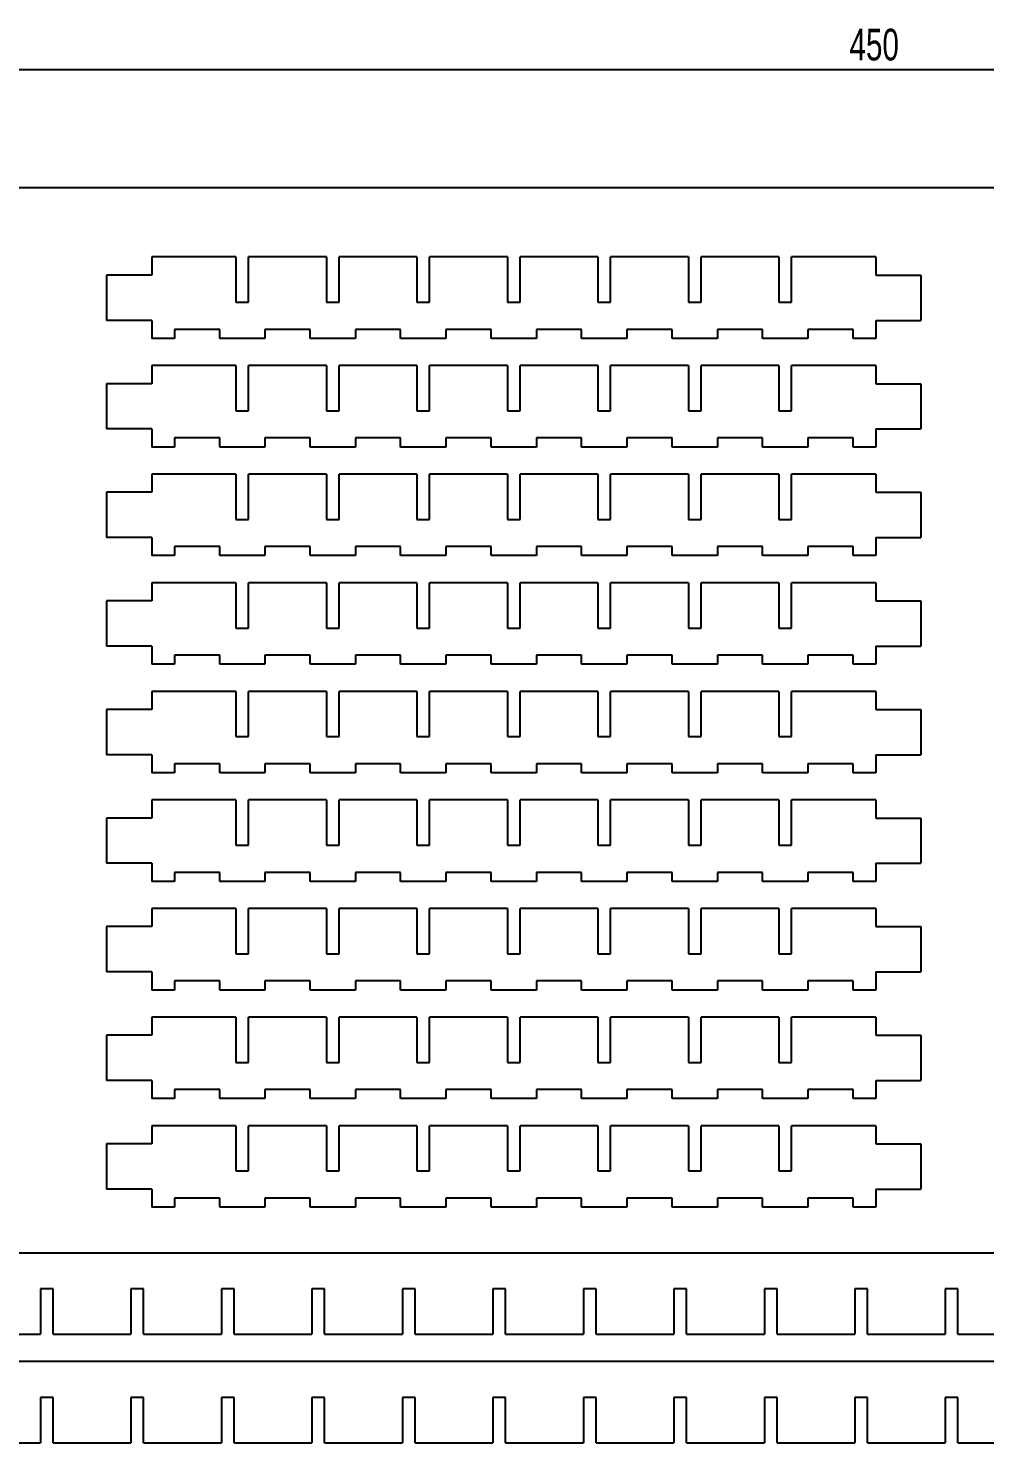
# Model space of a CAD drawing. Header units: millimetres. Extents: x 64 to 545, y 62 to 380.
# Drawn here: x 191 to 296.7, y 223.7 to 380 of the extents above; entities that cross this region are included whole.
import ezdxf

# ---------------------------------------------------------------- set-up
doc = ezdxf.new("R2010")
doc.units = ezdxf.units.MM
doc.layers.add('10', color=7, linetype='Continuous')
doc.styles.add('SLDTEXTSTYLE0', font='TXT', dxfattribs={"width": 0.7})
doc.dimstyles.new('SLDDIMSTYLE0', dxfattribs={"dimtxt": 3.5, "dimasz": 4.08, "dimexe": 0, "dimexo": 0.0625, "dimgap": 0.875, "dimtad": 2, "dimrnd": 1e-09, "dimzin": 12, "dimdsep": 46, "dimtxsty": 'SLDTEXTSTYLE0', "dimsah": 1, "dimcen": 0.09, "dimadec": 0, "dimazin": 3, "dimtfac": 1, "dimtofl": 0, "dimtmove": 0, "dimatfit": 3, "dimfxl": 1, "dimfrac": 2, "dimtolj": 1, "dimtzin": 12, "dimarcsym": 0})

# ---------------------------------------------------------------- blocks, each defined once
blk = doc.blocks.new('_D')
at = {"layer": '10'}
for p, q in [((64.15, 362.4), (64.15, 377.45)), ((514.15, 362.4), (514.15, 377.45)), ((64.15, 375.45), (514.15, 375.45))]:
    blk.add_line(p, q, dxfattribs=at)
for points in [[(64.15, 375.45), (68.23, 374.94), (68.23, 375.95)], [(514.15, 375.45), (510.07, 375.95), (510.07, 374.94)]]:
    blk.add_solid(points, dxfattribs=at)
at = {"layer": '10', "insert": (281.75, 379.96), "char_height": 3.5, "attachment_point": 1, "style": 'SLDTEXTSTYLE0'}
blk.add_mtext('450', dxfattribs=at)

msp = doc.modelspace()

# ---------------------------------------------------------------- linework, layer by layer
at = {"color": 7, "linetype": 'Continuous', "lineweight": 25}
for p, q in [((213.951, 354.737), (204.651, 354.737)), ((204.651, 354.737), (204.651, 352.737)), ((213.951, 354.737), (213.951, 349.737)), ((215.351, 349.737), (215.351, 354.737)), ((223.951, 354.737), (215.351, 354.737)), ((223.951, 354.737), (223.951, 349.737)), ((225.351, 349.737), (225.351, 354.737)), ((233.951, 354.737), (225.351, 354.737)), ((233.951, 354.737), (233.951, 349.737)), ((235.351, 349.737), (235.351, 354.737)), ((243.951, 354.737), (235.351, 354.737)), ((243.951, 354.737), (243.951, 349.737)), ((245.351, 349.737), (245.351, 354.737)), ((253.951, 354.737), (245.351, 354.737)), ((253.951, 354.737), (253.951, 349.737)), ((255.351, 349.737), (255.351, 354.737)), ((263.951, 354.737), (255.351, 354.737)), ((263.951, 354.737), (263.951, 349.737)), ((265.351, 349.737), (265.351, 354.737)), ((273.951, 354.737), (265.351, 354.737)), ((273.951, 354.737), (273.951, 349.737)), ((284.651, 354.737), (275.351, 354.737)), ((275.351, 349.737), (275.351, 354.737)), ((284.651, 354.737), (284.651, 352.737)), ((204.651, 352.737), (199.651, 352.737)), ((199.651, 352.737), (199.651, 347.737)), ((284.651, 352.737), (289.651, 352.737)), ((289.651, 352.737), (289.651, 347.737)), ((213.951, 349.737), (215.351, 349.737)), ((223.951, 349.737), (225.351, 349.737)), ((233.951, 349.737), (235.351, 349.737)), ((243.951, 349.737), (245.351, 349.737)), ((253.951, 349.737), (255.351, 349.737)), ((263.951, 349.737), (265.351, 349.737)), ((273.951, 349.737), (275.351, 349.737)), ((204.651, 347.737), (199.651, 347.737)), ((204.651, 347.737), (204.651, 345.737)), ((284.651, 347.737), (284.651, 345.737)), ((284.651, 347.737), (289.651, 347.737)), ((207.151, 345.737), (204.651, 345.737)), ((207.151, 346.737), (207.151, 345.737)), ((212.151, 346.737), (207.151, 346.737)), ((212.151, 345.737), (212.151, 346.737)), ((217.151, 345.737), (212.151, 345.737)), ((222.151, 346.737), (217.151, 346.737)), ((217.151, 346.737), (217.151, 345.737)), ((222.151, 345.737), (222.151, 346.737)), ((227.151, 345.737), (222.151, 345.737)), ((227.151, 346.737), (227.151, 345.737)), ((232.151, 346.737), (227.151, 346.737)), ((232.151, 345.737), (232.151, 346.737)), ((237.151, 345.737), (232.151, 345.737)), ((237.151, 346.737), (237.151, 345.737)), ((242.151, 346.737), (237.151, 346.737)), ((242.151, 345.737), (242.151, 346.737)), ((247.151, 345.737), (242.151, 345.737)), ((247.151, 346.737), (247.151, 345.737)), ((252.151, 346.737), (247.151, 346.737)), ((252.151, 345.737), (252.151, 346.737)), ((257.151, 345.737), (252.151, 345.737)), ((257.151, 346.737), (257.151, 345.737)), ((262.151, 346.737), (257.151, 346.737)), ((262.151, 345.737), (262.151, 346.737)), ((267.151, 345.737), (262.151, 345.737)), ((267.151, 346.737), (267.151, 345.737)), ((272.151, 346.737), (267.151, 346.737)), ((272.151, 345.737), (272.151, 346.737)), ((277.151, 345.737), (272.151, 345.737)), ((277.151, 346.737), (277.151, 345.737)), ((282.151, 346.737), (277.151, 346.737)), ((282.151, 345.737), (282.151, 346.737)), ((284.651, 345.737), (282.151, 345.737)), ((204.651, 342.737), (204.651, 340.737)), ((213.951, 342.737), (204.651, 342.737)), ((213.951, 342.737), (213.951, 337.737)), ((223.951, 342.737), (215.351, 342.737)), ((215.351, 337.737), (215.351, 342.737)), ((223.951, 342.737), (223.951, 337.737)), ((233.951, 342.737), (225.351, 342.737)), ((225.351, 337.737), (225.351, 342.737)), ((233.951, 342.737), (233.951, 337.737)), ((243.951, 342.737), (235.351, 342.737)), ((235.351, 337.737), (235.351, 342.737)), ((243.951, 342.737), (243.951, 337.737)), ((245.351, 337.737), (245.351, 342.737)), ((253.951, 342.737), (245.351, 342.737)), ((253.951, 342.737), (253.951, 337.737)), ((255.351, 337.737), (255.351, 342.737)), ((263.951, 342.737), (255.351, 342.737)), ((263.951, 342.737), (263.951, 337.737)), ((265.351, 337.737), (265.351, 342.737)), ((273.951, 342.737), (265.351, 342.737)), ((273.951, 342.737), (273.951, 337.737)), ((275.351, 337.737), (275.351, 342.737)), ((284.651, 342.737), (275.351, 342.737)), ((284.651, 342.737), (284.651, 340.737)), ((199.651, 340.737), (199.651, 335.737)), ((204.651, 340.737), (199.651, 340.737)), ((284.651, 340.737), (289.651, 340.737)), ((289.651, 340.737), (289.651, 335.737)), ((213.951, 337.737), (215.351, 337.737)), ((223.951, 337.737), (225.351, 337.737)), ((233.951, 337.737), (235.351, 337.737)), ((243.951, 337.737), (245.351, 337.737)), ((253.951, 337.737), (255.351, 337.737)), ((263.951, 337.737), (265.351, 337.737)), ((273.951, 337.737), (275.351, 337.737)), ((204.651, 335.737), (199.651, 335.737)), ((204.651, 335.737), (204.651, 333.737)), ((212.151, 334.737), (207.151, 334.737)), ((207.151, 334.737), (207.151, 333.737)), ((212.151, 333.737), (212.151, 334.737)), ((217.151, 334.737), (217.151, 333.737)), ((222.151, 334.737), (217.151, 334.737)), ((222.151, 333.737), (222.151, 334.737)), ((232.151, 334.737), (227.151, 334.737)), ((227.151, 334.737), (227.151, 333.737)), ((232.151, 333.737), (232.151, 334.737)), ((242.151, 334.737), (237.151, 334.737)), ((237.151, 334.737), (237.151, 333.737)), ((242.151, 333.737), (242.151, 334.737)), ((247.151, 334.737), (247.151, 333.737)), ((252.151, 334.737), (247.151, 334.737)), ((252.151, 333.737), (252.151, 334.737)), ((257.151, 334.737), (257.151, 333.737)), ((262.151, 334.737), (257.151, 334.737)), ((262.151, 333.737), (262.151, 334.737)), ((267.151, 334.737), (267.151, 333.737)), ((272.151, 334.737), (267.151, 334.737)), ((272.151, 333.737), (272.151, 334.737)), ((277.151, 334.737), (277.151, 333.737)), ((282.151, 334.737), (277.151, 334.737)), ((282.151, 333.737), (282.151, 334.737)), ((284.651, 335.737), (289.651, 335.737)), ((284.651, 335.737), (284.651, 333.737)), ((207.151, 333.737), (204.651, 333.737)), ((217.151, 333.737), (212.151, 333.737)), ((227.151, 333.737), (222.151, 333.737)), ((237.151, 333.737), (232.151, 333.737)), ((247.151, 333.737), (242.151, 333.737)), ((257.151, 333.737), (252.151, 333.737)), ((267.151, 333.737), (262.151, 333.737)), ((277.151, 333.737), (272.151, 333.737)), ((284.651, 333.737), (282.151, 333.737)), ((213.951, 330.737), (204.651, 330.737)), ((204.651, 330.737), (204.651, 328.737)), ((213.951, 330.737), (213.951, 325.737)), ((215.351, 325.737), (215.351, 330.737)), ((223.951, 330.737), (215.351, 330.737)), ((223.951, 330.737), (223.951, 325.737)), ((225.351, 325.737), (225.351, 330.737)), ((233.951, 330.737), (225.351, 330.737)), ((233.951, 330.737), (233.951, 325.737)), ((235.351, 325.737), (235.351, 330.737)), ((243.951, 330.737), (235.351, 330.737)), ((243.951, 330.737), (243.951, 325.737)), ((253.951, 330.737), (245.351, 330.737)), ((245.351, 325.737), (245.351, 330.737)), ((253.951, 330.737), (253.951, 325.737)), ((255.351, 325.737), (255.351, 330.737)), ((263.951, 330.737), (255.351, 330.737)), ((263.951, 330.737), (263.951, 325.737)), ((273.951, 330.737), (265.351, 330.737)), ((265.351, 325.737), (265.351, 330.737)), ((273.951, 330.737), (273.951, 325.737)), ((275.351, 325.737), (275.351, 330.737)), ((284.651, 330.737), (275.351, 330.737)), ((284.651, 330.737), (284.651, 328.737)), ((204.651, 328.737), (199.651, 328.737)), ((199.651, 328.737), (199.651, 323.737)), ((284.651, 328.737), (289.651, 328.737)), ((289.651, 328.737), (289.651, 323.737)), ((213.951, 325.737), (215.351, 325.737)), ((223.951, 325.737), (225.351, 325.737)), ((233.951, 325.737), (235.351, 325.737)), ((243.951, 325.737), (245.351, 325.737)), ((253.951, 325.737), (255.351, 325.737)), ((263.951, 325.737), (265.351, 325.737)), ((273.951, 325.737), (275.351, 325.737)), ((204.651, 323.737), (199.651, 323.737)), ((204.651, 323.737), (204.651, 321.737)), ((284.651, 323.737), (284.651, 321.737)), ((284.651, 323.737), (289.651, 323.737)), ((212.151, 322.737), (207.151, 322.737)), ((207.151, 322.737), (207.151, 321.737)), ((212.151, 321.737), (212.151, 322.737)), ((222.151, 322.737), (217.151, 322.737)), ((217.151, 322.737), (217.151, 321.737)), ((222.151, 321.737), (222.151, 322.737)), ((232.151, 322.737), (227.151, 322.737)), ((227.151, 322.737), (227.151, 321.737)), ((232.151, 321.737), (232.151, 322.737)), ((242.151, 322.737), (237.151, 322.737)), ((237.151, 322.737), (237.151, 321.737)), ((242.151, 321.737), (242.151, 322.737)), ((252.151, 322.737), (247.151, 322.737)), ((247.151, 322.737), (247.151, 321.737)), ((252.151, 321.737), (252.151, 322.737)), ((262.151, 322.737), (257.151, 322.737)), ((257.151, 322.737), (257.151, 321.737)), ((262.151, 321.737), (262.151, 322.737)), ((272.151, 322.737), (267.151, 322.737)), ((267.151, 322.737), (267.151, 321.737)), ((272.151, 321.737), (272.151, 322.737)), ((282.151, 322.737), (277.151, 322.737)), ((277.151, 322.737), (277.151, 321.737)), ((282.151, 321.737), (282.151, 322.737)), ((207.151, 321.737), (204.651, 321.737)), ((217.151, 321.737), (212.151, 321.737)), ((227.151, 321.737), (222.151, 321.737)), ((237.151, 321.737), (232.151, 321.737)), ((247.151, 321.737), (242.151, 321.737)), ((257.151, 321.737), (252.151, 321.737)), ((267.151, 321.737), (262.151, 321.737)), ((277.151, 321.737), (272.151, 321.737)), ((284.651, 321.737), (282.151, 321.737)), ((204.651, 318.737), (204.651, 316.737)), ((213.951, 318.737), (204.651, 318.737)), ((213.951, 318.737), (213.951, 313.737)), ((215.351, 313.737), (215.351, 318.737)), ((223.951, 318.737), (215.351, 318.737)), ((223.951, 318.737), (223.951, 313.737)), ((225.351, 313.737), (225.351, 318.737)), ((233.951, 318.737), (225.351, 318.737)), ((233.951, 318.737), (233.951, 313.737)), ((235.351, 313.737), (235.351, 318.737)), ((243.951, 318.737), (235.351, 318.737)), ((243.951, 318.737), (243.951, 313.737)), ((245.351, 313.737), (245.351, 318.737)), ((253.951, 318.737), (245.351, 318.737)), ((253.951, 318.737), (253.951, 313.737)), ((255.351, 313.737), (255.351, 318.737)), ((263.951, 318.737), (255.351, 318.737)), ((263.951, 318.737), (263.951, 313.737)), ((265.351, 313.737), (265.351, 318.737)), ((273.951, 318.737), (265.351, 318.737)), ((273.951, 318.737), (273.951, 313.737)), ((275.351, 313.737), (275.351, 318.737)), ((284.651, 318.737), (275.351, 318.737)), ((284.651, 318.737), (284.651, 316.737)), ((204.651, 316.737), (199.651, 316.737)), ((199.651, 316.737), (199.651, 311.737)), ((284.651, 316.737), (289.651, 316.737)), ((289.651, 316.737), (289.651, 311.737)), ((213.951, 313.737), (215.351, 313.737)), ((223.951, 313.737), (225.351, 313.737)), ((233.951, 313.737), (235.351, 313.737)), ((243.951, 313.737), (245.351, 313.737)), ((253.951, 313.737), (255.351, 313.737)), ((263.951, 313.737), (265.351, 313.737)), ((273.951, 313.737), (275.351, 313.737)), ((204.651, 311.737), (199.651, 311.737)), ((204.651, 311.737), (204.651, 309.737)), ((284.651, 311.737), (284.651, 309.737)), ((284.651, 311.737), (289.651, 311.737)), ((207.151, 309.737), (204.651, 309.737)), ((207.151, 310.737), (207.151, 309.737)), ((212.151, 310.737), (207.151, 310.737)), ((212.151, 309.737), (212.151, 310.737)), ((217.151, 309.737), (212.151, 309.737)), ((222.151, 310.737), (217.151, 310.737)), ((217.151, 310.737), (217.151, 309.737)), ((222.151, 309.737), (222.151, 310.737)), ((227.151, 309.737), (222.151, 309.737)), ((232.151, 310.737), (227.151, 310.737)), ((227.151, 310.737), (227.151, 309.737)), ((232.151, 309.737), (232.151, 310.737)), ((237.151, 309.737), (232.151, 309.737)), ((242.151, 310.737), (237.151, 310.737)), ((237.151, 310.737), (237.151, 309.737)), ((242.151, 309.737), (242.151, 310.737)), ((247.151, 309.737), (242.151, 309.737)), ((247.151, 310.737), (247.151, 309.737)), ((252.151, 310.737), (247.151, 310.737)), ((252.151, 309.737), (252.151, 310.737)), ((257.151, 309.737), (252.151, 309.737)), ((262.151, 310.737), (257.151, 310.737)), ((257.151, 310.737), (257.151, 309.737)), ((262.151, 309.737), (262.151, 310.737)), ((267.151, 309.737), (262.151, 309.737)), ((272.151, 310.737), (267.151, 310.737)), ((267.151, 310.737), (267.151, 309.737)), ((272.151, 309.737), (272.151, 310.737)), ((277.151, 309.737), (272.151, 309.737)), ((277.151, 310.737), (277.151, 309.737)), ((282.151, 310.737), (277.151, 310.737)), ((282.151, 309.737), (282.151, 310.737)), ((284.651, 309.737), (282.151, 309.737)), ((204.651, 306.737), (204.651, 304.737)), ((213.951, 306.737), (204.651, 306.737)), ((213.951, 306.737), (213.951, 301.737)), ((215.351, 301.737), (215.351, 306.737)), ((223.951, 306.737), (215.351, 306.737)), ((223.951, 306.737), (223.951, 301.737)), ((233.951, 306.737), (225.351, 306.737)), ((225.351, 301.737), (225.351, 306.737)), ((233.951, 306.737), (233.951, 301.737)), ((235.351, 301.737), (235.351, 306.737)), ((243.951, 306.737), (235.351, 306.737)), ((243.951, 306.737), (243.951, 301.737)), ((245.351, 301.737), (245.351, 306.737)), ((253.951, 306.737), (245.351, 306.737)), ((253.951, 306.737), (253.951, 301.737)), ((255.351, 301.737), (255.351, 306.737)), ((263.951, 306.737), (255.351, 306.737)), ((263.951, 306.737), (263.951, 301.737)), ((265.351, 301.737), (265.351, 306.737)), ((273.951, 306.737), (265.351, 306.737)), ((273.951, 306.737), (273.951, 301.737)), ((275.351, 301.737), (275.351, 306.737)), ((284.651, 306.737), (275.351, 306.737)), ((284.651, 306.737), (284.651, 304.737)), ((199.651, 304.737), (199.651, 299.737)), ((204.651, 304.737), (199.651, 304.737)), ((284.651, 304.737), (289.651, 304.737)), ((289.651, 304.737), (289.651, 299.737)), ((213.951, 301.737), (215.351, 301.737)), ((223.951, 301.737), (225.351, 301.737)), ((233.951, 301.737), (235.351, 301.737)), ((243.951, 301.737), (245.351, 301.737)), ((253.951, 301.737), (255.351, 301.737)), ((263.951, 301.737), (265.351, 301.737)), ((273.951, 301.737), (275.351, 301.737)), ((204.651, 299.737), (199.651, 299.737)), ((204.651, 299.737), (204.651, 297.737)), ((212.151, 298.737), (207.151, 298.737)), ((207.151, 298.737), (207.151, 297.737)), ((212.151, 297.737), (212.151, 298.737)), ((222.151, 298.737), (217.151, 298.737)), ((217.151, 298.737), (217.151, 297.737)), ((222.151, 297.737), (222.151, 298.737)), ((232.151, 298.737), (227.151, 298.737)), ((227.151, 298.737), (227.151, 297.737)), ((232.151, 297.737), (232.151, 298.737)), ((242.151, 298.737), (237.151, 298.737)), ((237.151, 298.737), (237.151, 297.737)), ((242.151, 297.737), (242.151, 298.737)), ((252.151, 298.737), (247.151, 298.737)), ((247.151, 298.737), (247.151, 297.737)), ((252.151, 297.737), (252.151, 298.737)), ((262.151, 298.737), (257.151, 298.737)), ((257.151, 298.737), (257.151, 297.737)), ((262.151, 297.737), (262.151, 298.737)), ((272.151, 298.737), (267.151, 298.737)), ((267.151, 298.737), (267.151, 297.737)), ((272.151, 297.737), (272.151, 298.737)), ((277.151, 298.737), (277.151, 297.737)), ((282.151, 298.737), (277.151, 298.737)), ((282.151, 297.737), (282.151, 298.737)), ((284.651, 299.737), (289.651, 299.737)), ((284.651, 299.737), (284.651, 297.737)), ((207.151, 297.737), (204.651, 297.737)), ((217.151, 297.737), (212.151, 297.737)), ((227.151, 297.737), (222.151, 297.737)), ((237.151, 297.737), (232.151, 297.737)), ((247.151, 297.737), (242.151, 297.737)), ((257.151, 297.737), (252.151, 297.737)), ((267.151, 297.737), (262.151, 297.737)), ((277.151, 297.737), (272.151, 297.737)), ((284.651, 297.737), (282.151, 297.737)), ((204.651, 294.737), (204.651, 292.737)), ((213.951, 294.737), (204.651, 294.737)), ((213.951, 294.737), (213.951, 289.737)), ((215.351, 289.737), (215.351, 294.737)), ((223.951, 294.737), (215.351, 294.737)), ((223.951, 294.737), (223.951, 289.737)), ((225.351, 289.737), (225.351, 294.737)), ((233.951, 294.737), (225.351, 294.737)), ((233.951, 294.737), (233.951, 289.737)), ((235.351, 289.737), (235.351, 294.737)), ((243.951, 294.737), (235.351, 294.737)), ((243.951, 294.737), (243.951, 289.737)), ((245.351, 289.737), (245.351, 294.737)), ((253.951, 294.737), (245.351, 294.737)), ((253.951, 294.737), (253.951, 289.737)), ((255.351, 289.737), (255.351, 294.737)), ((263.951, 294.737), (255.351, 294.737)), ((263.951, 294.737), (263.951, 289.737)), ((265.351, 289.737), (265.351, 294.737)), ((273.951, 294.737), (265.351, 294.737)), ((273.951, 294.737), (273.951, 289.737)), ((275.351, 289.737), (275.351, 294.737)), ((284.651, 294.737), (275.351, 294.737)), ((284.651, 294.737), (284.651, 292.737)), ((204.651, 292.737), (199.651, 292.737)), ((199.651, 292.737), (199.651, 287.737)), ((284.651, 292.737), (289.651, 292.737)), ((289.651, 292.737), (289.651, 287.737)), ((213.951, 289.737), (215.351, 289.737)), ((223.951, 289.737), (225.351, 289.737)), ((233.951, 289.737), (235.351, 289.737)), ((243.951, 289.737), (245.351, 289.737)), ((253.951, 289.737), (255.351, 289.737)), ((263.951, 289.737), (265.351, 289.737)), ((273.951, 289.737), (275.351, 289.737)), ((204.651, 287.737), (199.651, 287.737)), ((204.651, 287.737), (204.651, 285.737)), ((284.651, 287.737), (284.651, 285.737)), ((284.651, 287.737), (289.651, 287.737)), ((212.151, 286.737), (207.151, 286.737)), ((207.151, 286.737), (207.151, 285.737)), ((212.151, 285.737), (212.151, 286.737)), ((217.151, 286.737), (217.151, 285.737)), ((222.151, 286.737), (217.151, 286.737)), ((222.151, 285.737), (222.151, 286.737)), ((232.151, 286.737), (227.151, 286.737)), ((227.151, 286.737), (227.151, 285.737)), ((232.151, 285.737), (232.151, 286.737)), ((242.151, 286.737), (237.151, 286.737)), ((237.151, 286.737), (237.151, 285.737)), ((242.151, 285.737), (242.151, 286.737)), ((252.151, 286.737), (247.151, 286.737)), ((247.151, 286.737), (247.151, 285.737)), ((252.151, 285.737), (252.151, 286.737)), ((262.151, 286.737), (257.151, 286.737)), ((257.151, 286.737), (257.151, 285.737)), ((262.151, 285.737), (262.151, 286.737)), ((272.151, 286.737), (267.151, 286.737)), ((267.151, 286.737), (267.151, 285.737)), ((272.151, 285.737), (272.151, 286.737)), ((282.151, 286.737), (277.151, 286.737)), ((277.151, 286.737), (277.151, 285.737)), ((282.151, 285.737), (282.151, 286.737)), ((207.151, 285.737), (204.651, 285.737)), ((217.151, 285.737), (212.151, 285.737)), ((227.151, 285.737), (222.151, 285.737)), ((237.151, 285.737), (232.151, 285.737)), ((247.151, 285.737), (242.151, 285.737)), ((257.151, 285.737), (252.151, 285.737)), ((267.151, 285.737), (262.151, 285.737)), ((277.151, 285.737), (272.151, 285.737)), ((284.651, 285.737), (282.151, 285.737)), ((204.651, 282.737), (204.651, 280.737)), ((213.951, 282.737), (204.651, 282.737)), ((213.951, 282.737), (213.951, 277.737)), ((215.351, 277.737), (215.351, 282.737)), ((223.951, 282.737), (215.351, 282.737)), ((223.951, 282.737), (223.951, 277.737)), ((233.951, 282.737), (225.351, 282.737)), ((225.351, 277.737), (225.351, 282.737)), ((233.951, 282.737), (233.951, 277.737)), ((243.951, 282.737), (235.351, 282.737)), ((235.351, 277.737), (235.351, 282.737)), ((243.951, 282.737), (243.951, 277.737)), ((253.951, 282.737), (245.351, 282.737)), ((245.351, 277.737), (245.351, 282.737)), ((253.951, 282.737), (253.951, 277.737)), ((263.951, 282.737), (255.351, 282.737)), ((255.351, 277.737), (255.351, 282.737)), ((263.951, 282.737), (263.951, 277.737)), ((273.951, 282.737), (265.351, 282.737)), ((265.351, 277.737), (265.351, 282.737)), ((273.951, 282.737), (273.951, 277.737)), ((284.651, 282.737), (275.351, 282.737)), ((275.351, 277.737), (275.351, 282.737)), ((284.651, 282.737), (284.651, 280.737)), ((204.651, 280.737), (199.651, 280.737)), ((199.651, 280.737), (199.651, 275.737)), ((284.651, 280.737), (289.651, 280.737)), ((289.651, 280.737), (289.651, 275.737)), ((213.951, 277.737), (215.351, 277.737)), ((223.951, 277.737), (225.351, 277.737)), ((233.951, 277.737), (235.351, 277.737)), ((243.951, 277.737), (245.351, 277.737)), ((253.951, 277.737), (255.351, 277.737)), ((263.951, 277.737), (265.351, 277.737)), ((273.951, 277.737), (275.351, 277.737)), ((204.651, 275.737), (199.651, 275.737)), ((204.651, 275.737), (204.651, 273.737)), ((284.651, 275.737), (289.651, 275.737)), ((284.651, 275.737), (284.651, 273.737)), ((207.151, 273.737), (204.651, 273.737)), ((207.151, 274.737), (207.151, 273.737)), ((212.151, 274.737), (207.151, 274.737)), ((212.151, 273.737), (212.151, 274.737)), ((217.151, 273.737), (212.151, 273.737)), ((222.151, 274.737), (217.151, 274.737)), ((217.151, 274.737), (217.151, 273.737)), ((222.151, 273.737), (222.151, 274.737)), ((227.151, 273.737), (222.151, 273.737)), ((227.151, 274.737), (227.151, 273.737)), ((232.151, 274.737), (227.151, 274.737)), ((232.151, 273.737), (232.151, 274.737)), ((237.151, 273.737), (232.151, 273.737)), ((237.151, 274.737), (237.151, 273.737)), ((242.151, 274.737), (237.151, 274.737)), ((242.151, 273.737), (242.151, 274.737)), ((247.151, 273.737), (242.151, 273.737)), ((247.151, 274.737), (247.151, 273.737)), ((252.151, 274.737), (247.151, 274.737)), ((252.151, 273.737), (252.151, 274.737)), ((257.151, 273.737), (252.151, 273.737)), ((262.151, 274.737), (257.151, 274.737)), ((257.151, 274.737), (257.151, 273.737)), ((262.151, 273.737), (262.151, 274.737)), ((267.151, 273.737), (262.151, 273.737)), ((272.151, 274.737), (267.151, 274.737)), ((267.151, 274.737), (267.151, 273.737)), ((272.151, 273.737), (272.151, 274.737)), ((277.151, 273.737), (272.151, 273.737)), ((282.151, 274.737), (277.151, 274.737)), ((277.151, 274.737), (277.151, 273.737)), ((282.151, 273.737), (282.151, 274.737)), ((284.651, 273.737), (282.151, 273.737)), ((213.951, 270.737), (204.651, 270.737)), ((204.651, 270.737), (204.651, 268.737)), ((213.951, 270.737), (213.951, 265.737)), ((215.351, 265.737), (215.351, 270.737)), ((223.951, 270.737), (215.351, 270.737)), ((223.951, 270.737), (223.951, 265.737)), ((225.351, 265.737), (225.351, 270.737)), ((233.951, 270.737), (225.351, 270.737)), ((233.951, 270.737), (233.951, 265.737)), ((235.351, 265.737), (235.351, 270.737)), ((243.951, 270.737), (235.351, 270.737)), ((243.951, 270.737), (243.951, 265.737)), ((245.351, 265.737), (245.351, 270.737)), ((253.951, 270.737), (245.351, 270.737)), ((253.951, 270.737), (253.951, 265.737)), ((255.351, 265.737), (255.351, 270.737)), ((263.951, 270.737), (255.351, 270.737)), ((263.951, 270.737), (263.951, 265.737)), ((265.351, 265.737), (265.351, 270.737)), ((273.951, 270.737), (265.351, 270.737)), ((273.951, 270.737), (273.951, 265.737)), ((275.351, 265.737), (275.351, 270.737)), ((284.651, 270.737), (275.351, 270.737)), ((284.651, 270.737), (284.651, 268.737)), ((199.651, 268.737), (199.651, 263.737)), ((204.651, 268.737), (199.651, 268.737)), ((284.651, 268.737), (289.651, 268.737)), ((289.651, 268.737), (289.651, 263.737)), ((213.951, 265.737), (215.351, 265.737)), ((223.951, 265.737), (225.351, 265.737)), ((233.951, 265.737), (235.351, 265.737)), ((243.951, 265.737), (245.351, 265.737)), ((253.951, 265.737), (255.351, 265.737)), ((263.951, 265.737), (265.351, 265.737)), ((273.951, 265.737), (275.351, 265.737)), ((204.651, 263.737), (199.651, 263.737)), ((204.651, 263.737), (204.651, 261.737)), ((207.151, 262.737), (207.151, 261.737)), ((212.151, 262.737), (207.151, 262.737)), ((212.151, 261.737), (212.151, 262.737)), ((222.151, 262.737), (217.151, 262.737)), ((217.151, 262.737), (217.151, 261.737)), ((222.151, 261.737), (222.151, 262.737)), ((232.151, 262.737), (227.151, 262.737)), ((227.151, 262.737), (227.151, 261.737)), ((232.151, 261.737), (232.151, 262.737)), ((242.151, 262.737), (237.151, 262.737)), ((237.151, 262.737), (237.151, 261.737)), ((242.151, 261.737), (242.151, 262.737)), ((247.151, 262.737), (247.151, 261.737)), ((252.151, 262.737), (247.151, 262.737)), ((252.151, 261.737), (252.151, 262.737)), ((262.151, 262.737), (257.151, 262.737)), ((257.151, 262.737), (257.151, 261.737)), ((262.151, 261.737), (262.151, 262.737)), ((272.151, 262.737), (267.151, 262.737)), ((267.151, 262.737), (267.151, 261.737)), ((272.151, 261.737), (272.151, 262.737)), ((282.151, 262.737), (277.151, 262.737)), ((277.151, 262.737), (277.151, 261.737)), ((282.151, 261.737), (282.151, 262.737)), ((284.651, 263.737), (284.651, 261.737)), ((284.651, 263.737), (289.651, 263.737)), ((207.151, 261.737), (204.651, 261.737)), ((217.151, 261.737), (212.151, 261.737)), ((227.151, 261.737), (222.151, 261.737)), ((237.151, 261.737), (232.151, 261.737)), ((247.151, 261.737), (242.151, 261.737)), ((257.151, 261.737), (252.151, 261.737)), ((267.151, 261.737), (262.151, 261.737)), ((277.151, 261.737), (272.151, 261.737)), ((284.651, 261.737), (282.151, 261.737)), ((204.651, 258.737), (204.651, 256.737)), ((213.951, 258.737), (204.651, 258.737)), ((213.951, 258.737), (213.951, 253.737)), ((215.351, 253.737), (215.351, 258.737)), ((223.951, 258.737), (215.351, 258.737)), ((223.951, 258.737), (223.951, 253.737)), ((225.351, 253.737), (225.351, 258.737)), ((233.951, 258.737), (225.351, 258.737)), ((233.951, 258.737), (233.951, 253.737)), ((235.351, 253.737), (235.351, 258.737)), ((243.951, 258.737), (235.351, 258.737)), ((243.951, 258.737), (243.951, 253.737)), ((245.351, 253.737), (245.351, 258.737)), ((253.951, 258.737), (245.351, 258.737)), ((253.951, 258.737), (253.951, 253.737)), ((255.351, 253.737), (255.351, 258.737)), ((263.951, 258.737), (255.351, 258.737)), ((263.951, 258.737), (263.951, 253.737)), ((265.351, 253.737), (265.351, 258.737)), ((273.951, 258.737), (265.351, 258.737)), ((273.951, 258.737), (273.951, 253.737)), ((275.351, 253.737), (275.351, 258.737)), ((284.651, 258.737), (275.351, 258.737)), ((284.651, 258.737), (284.651, 256.737)), ((204.651, 256.737), (199.651, 256.737)), ((199.651, 256.737), (199.651, 251.737)), ((284.651, 256.737), (289.651, 256.737)), ((289.651, 256.737), (289.651, 251.737)), ((213.951, 253.737), (215.351, 253.737)), ((223.951, 253.737), (225.351, 253.737)), ((233.951, 253.737), (235.351, 253.737)), ((243.951, 253.737), (245.351, 253.737)), ((253.951, 253.737), (255.351, 253.737)), ((263.951, 253.737), (265.351, 253.737)), ((273.951, 253.737), (275.351, 253.737)), ((204.651, 251.737), (199.651, 251.737)), ((204.651, 251.737), (204.651, 249.737)), ((284.651, 251.737), (289.651, 251.737)), ((284.651, 251.737), (284.651, 249.737)), ((207.151, 250.737), (207.151, 249.737)), ((212.151, 250.737), (207.151, 250.737)), ((212.151, 249.737), (212.151, 250.737)), ((222.151, 250.737), (217.151, 250.737)), ((217.151, 250.737), (217.151, 249.737)), ((222.151, 249.737), (222.151, 250.737)), ((232.151, 250.737), (227.151, 250.737)), ((227.151, 250.737), (227.151, 249.737)), ((232.151, 249.737), (232.151, 250.737)), ((242.151, 250.737), (237.151, 250.737)), ((237.151, 250.737), (237.151, 249.737)), ((242.151, 249.737), (242.151, 250.737)), ((247.151, 250.737), (247.151, 249.737)), ((252.151, 250.737), (247.151, 250.737)), ((252.151, 249.737), (252.151, 250.737)), ((262.151, 250.737), (257.151, 250.737)), ((257.151, 250.737), (257.151, 249.737)), ((262.151, 249.737), (262.151, 250.737)), ((272.151, 250.737), (267.151, 250.737)), ((267.151, 250.737), (267.151, 249.737)), ((272.151, 249.737), (272.151, 250.737)), ((277.151, 250.737), (277.151, 249.737)), ((282.151, 250.737), (277.151, 250.737)), ((282.151, 249.737), (282.151, 250.737)), ((207.151, 249.737), (204.651, 249.737)), ((217.151, 249.737), (212.151, 249.737)), ((227.151, 249.737), (222.151, 249.737)), ((237.151, 249.737), (232.151, 249.737)), ((247.151, 249.737), (242.151, 249.737)), ((257.151, 249.737), (252.151, 249.737)), ((267.151, 249.737), (262.151, 249.737)), ((277.151, 249.737), (272.151, 249.737)), ((284.651, 249.737), (282.151, 249.737)), ((133.044, 244.711), (453.044, 244.711)), ((193.744, 240.711), (192.344, 240.711)), ((192.344, 240.711), (192.344, 235.711)), ((193.744, 235.711), (193.744, 240.711)), ((203.744, 240.711), (202.344, 240.711)), ((202.344, 240.711), (202.344, 235.711)), ((203.744, 235.711), (203.744, 240.711)), ((213.744, 240.711), (212.344, 240.711)), ((212.344, 240.711), (212.344, 235.711)), ((213.744, 235.711), (213.744, 240.711)), ((223.744, 240.711), (222.344, 240.711)), ((222.344, 240.711), (222.344, 235.711)), ((223.744, 235.711), (223.744, 240.711)), ((233.744, 240.711), (232.344, 240.711)), ((232.344, 240.711), (232.344, 235.711)), ((233.744, 235.711), (233.744, 240.711)), ((243.744, 240.711), (242.344, 240.711)), ((242.344, 240.711), (242.344, 235.711)), ((243.744, 235.711), (243.744, 240.711)), ((253.744, 240.711), (252.344, 240.711)), ((252.344, 240.711), (252.344, 235.711)), ((253.744, 235.711), (253.744, 240.711)), ((263.744, 240.711), (262.344, 240.711)), ((262.344, 240.711), (262.344, 235.711)), ((263.744, 235.711), (263.744, 240.711)), ((273.744, 240.711), (272.344, 240.711)), ((272.344, 240.711), (272.344, 235.711)), ((273.744, 235.711), (273.744, 240.711)), ((283.744, 240.711), (282.344, 240.711)), ((282.344, 240.711), (282.344, 235.711)), ((283.744, 235.711), (283.744, 240.711)), ((293.744, 240.711), (292.344, 240.711)), ((292.344, 240.711), (292.344, 235.711)), ((293.744, 235.711), (293.744, 240.711)), ((183.744, 235.711), (192.344, 235.711)), ((193.744, 235.711), (202.344, 235.711)), ((203.744, 235.711), (212.344, 235.711)), ((213.744, 235.711), (222.344, 235.711)), ((223.744, 235.711), (232.344, 235.711)), ((233.744, 235.711), (242.344, 235.711)), ((243.744, 235.711), (252.344, 235.711)), ((253.744, 235.711), (262.344, 235.711)), ((263.744, 235.711), (272.344, 235.711)), ((273.744, 235.711), (282.344, 235.711)), ((283.744, 235.711), (292.344, 235.711)), ((293.744, 235.711), (302.344, 235.711)), ((133.044, 232.711), (453.044, 232.711)), ((193.744, 228.711), (192.344, 228.711)), ((192.344, 228.711), (192.344, 223.711)), ((193.744, 223.711), (193.744, 228.711)), ((203.744, 228.711), (202.344, 228.711)), ((202.344, 228.711), (202.344, 223.711)), ((203.744, 223.711), (203.744, 228.711)), ((213.744, 228.711), (212.344, 228.711)), ((212.344, 228.711), (212.344, 223.711)), ((213.744, 223.711), (213.744, 228.711)), ((223.744, 228.711), (222.344, 228.711)), ((222.344, 228.711), (222.344, 223.711)), ((223.744, 223.711), (223.744, 228.711)), ((233.744, 228.711), (232.344, 228.711)), ((232.344, 228.711), (232.344, 223.711)), ((233.744, 223.711), (233.744, 228.711)), ((243.744, 228.711), (242.344, 228.711)), ((242.344, 228.711), (242.344, 223.711)), ((243.744, 223.711), (243.744, 228.711)), ((253.744, 228.711), (252.344, 228.711)), ((252.344, 228.711), (252.344, 223.711)), ((253.744, 223.711), (253.744, 228.711)), ((263.744, 228.711), (262.344, 228.711)), ((262.344, 228.711), (262.344, 223.711)), ((263.744, 223.711), (263.744, 228.711)), ((273.744, 228.711), (272.344, 228.711)), ((272.344, 228.711), (272.344, 223.711)), ((273.744, 223.711), (273.744, 228.711)), ((283.744, 228.711), (282.344, 228.711)), ((282.344, 228.711), (282.344, 223.711)), ((283.744, 223.711), (283.744, 228.711)), ((293.744, 228.711), (292.344, 228.711)), ((292.344, 228.711), (292.344, 223.711)), ((293.744, 223.711), (293.744, 228.711)), ((183.744, 223.711), (192.344, 223.711)), ((193.744, 223.711), (202.344, 223.711)), ((203.744, 223.711), (212.344, 223.711)), ((213.744, 223.711), (222.344, 223.711)), ((223.744, 223.711), (232.344, 223.711)), ((233.744, 223.711), (242.344, 223.711)), ((243.744, 223.711), (252.344, 223.711)), ((253.744, 223.711), (262.344, 223.711)), ((263.744, 223.711), (272.344, 223.711)), ((273.744, 223.711), (282.344, 223.711)), ((283.744, 223.711), (292.344, 223.711)), ((293.744, 223.711), (302.344, 223.711))]:
    msp.add_line(p, q, dxfattribs=at)
at = {"layer": '10'}
msp.add_line((64.147, 362.399), (514.147, 362.399), dxfattribs=at)

# ---------------------------------------------------------------- dimensions: what is measured, and where the dimension line sits
dim = msp.add_linear_dim(base=(514.147, 375.446), p1=(64.147, 362.399), p2=(514.147, 362.399), dimstyle='SLDDIMSTYLE0', dxfattribs=at)
dim.commit()
dim.dimension.update_dxf_attribs({"geometry": '_D', "text_midpoint": (284.053, 375.446), "dimtype": 160})

doc.saveas('drawing.dxf')
